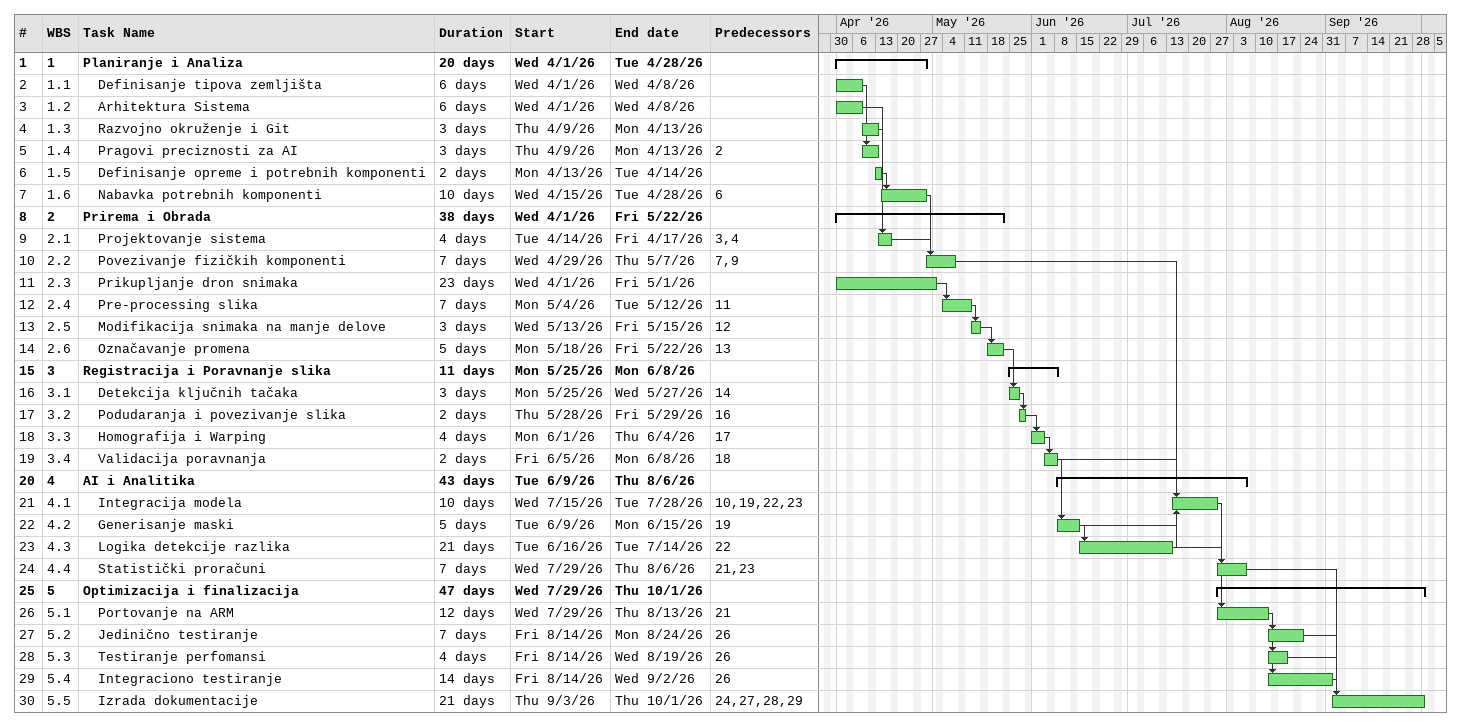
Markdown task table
| ID | WBS | Task | Duration | Start | Finish | Predecessors |
|---|---|---|---|---|---|---|
| 1 | 1 | **Planiranje i Analiza** | 20d | 2026-04-01 | 2026-04-28 |  |
| 2 | 1.1 | Definisanje tipova zemljišta | 6d | 2026-04-01 | 2026-04-08 |  |
| 3 | 1.2 | Arhitektura Sistema | 6d | 2026-04-01 | 2026-04-08 |  |
| 4 | 1.3 | Razvojno okruženje i Git | 3d | 2026-04-09 | 2026-04-13 |  |
| 5 | 1.4 | Pragovi preciznosti za AI | 3d | 2026-04-09 | 2026-04-13 | 2 |
| 6 | 1.5 | Definisanje opreme i potrebnih komponenti | 2d | 2026-04-13 | 2026-04-14 |  |
| 7 | 1.6 | Nabavka potrebnih komponenti | 10d | 2026-04-15 | 2026-04-28 | 6 |
| 8 | 2 | **Prirema i Obrada** | 38d | 2026-04-01 | 2026-05-22 |  |
| 9 | 2.1 | Projektovanje sistema | 4d | 2026-04-14 | 2026-04-17 | 3, 4 |
| 10 | 2.2 | Povezivanje fizičkih komponenti | 7d | 2026-04-29 | 2026-05-07 | 7, 9 |
| 11 | 2.3 | Prikupljanje dron snimaka | 23d | 2026-04-01 | 2026-05-01 |  |
| 12 | 2.4 | Pre-processing slika | 7d | 2026-05-04 | 2026-05-12 | 11 |
| 13 | 2.5 | Modifikacija snimaka na manje delove | 3d | 2026-05-13 | 2026-05-15 | 12 |
| 14 | 2.6 | Označavanje promena | 5d | 2026-05-18 | 2026-05-22 | 13 |
| 15 | 3 | **Registracija i Poravnanje slika** | 11d | 2026-05-25 | 2026-06-08 |  |
| 16 | 3.1 | Detekcija ključnih tačaka | 3d | 2026-05-25 | 2026-05-27 | 14 |
| 17 | 3.2 | Podudaranja i povezivanje slika | 2d | 2026-05-28 | 2026-05-29 | 16 |
| 18 | 3.3 | Homografija i Warping | 4d | 2026-06-01 | 2026-06-04 | 17 |
| 19 | 3.4 | Validacija poravnanja | 2d | 2026-06-05 | 2026-06-08 | 18 |
| 20 | 4 | **AI i Analitika** | 43d | 2026-06-09 | 2026-08-06 |  |
| 21 | 4.1 | Integracija modela | 10d | 2026-07-15 | 2026-07-28 | 10, 19, 22, 23 |
| 22 | 4.2 | Generisanje maski | 5d | 2026-06-09 | 2026-06-15 | 19 |
| 23 | 4.3 | Logika detekcije razlika | 21d | 2026-06-16 | 2026-07-14 | 22 |
| 24 | 4.4 | Statistički proračuni | 7d | 2026-07-29 | 2026-08-06 | 21, 23 |
| 25 | 5 | **Optimizacija i finalizacija** | 47d | 2026-07-29 | 2026-10-01 |  |
| 26 | 5.1 | Portovanje na ARM | 12d | 2026-07-29 | 2026-08-13 | 21 |
| 27 | 5.2 | Jedinično testiranje | 7d | 2026-08-14 | 2026-08-24 | 26 |
| 28 | 5.3 | Testiranje perfomansi | 4d | 2026-08-14 | 2026-08-19 | 26 |
| 29 | 5.4 | Integraciono testiranje | 14d | 2026-08-14 | 2026-09-02 | 26 |
| 30 | 5.5 | Izrada dokumentacije | 21d | 2026-09-03 | 2026-10-01 | 24, 27, 28, 29 |
